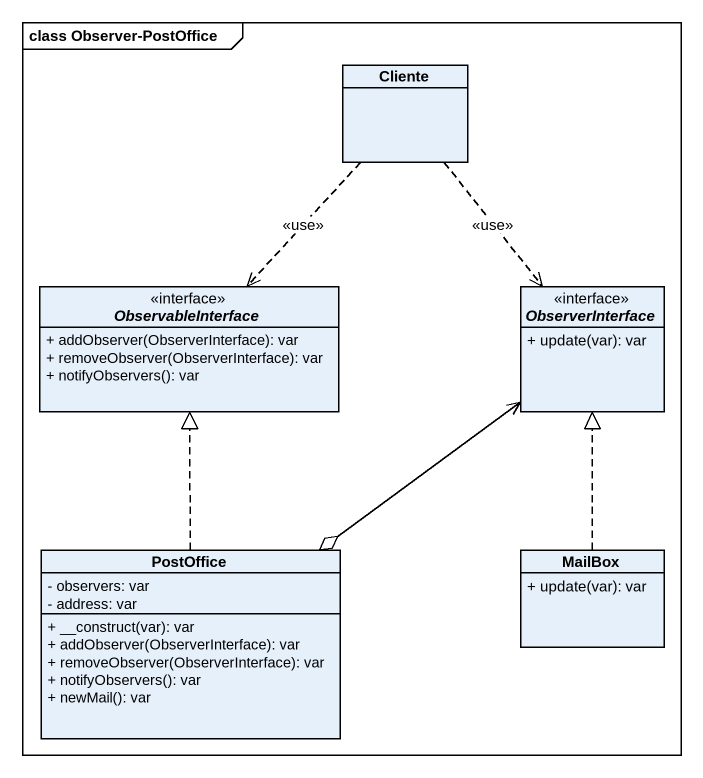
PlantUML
@startuml
mainframe class Observer-PostOffice
hide circle
hide empty members
skinparam classAttributeIconSize 0
class Cliente
interface ObservableInterface {
  + addObserver(ObserverInterface): var
  + removeObserver(ObserverInterface): var
  + notifyObservers(): var
}
interface ObserverInterface {
  + update(var): var
}
class PostOffice {
  - observers: var
  - address: var
  + __construct(var): var
  + addObserver(ObserverInterface): var
  + removeObserver(ObserverInterface): var
  + notifyObservers(): var
  + newMail(): var
}
class MailBox {
  + update(var): var
}
Cliente ..> ObservableInterface : <<use>>
Cliente ..> ObserverInterface : <<use>>
ObserverInterface <--o PostOffice
PostOffice .up.|> ObservableInterface
MailBox .up.|> ObserverInterface
@enduml
